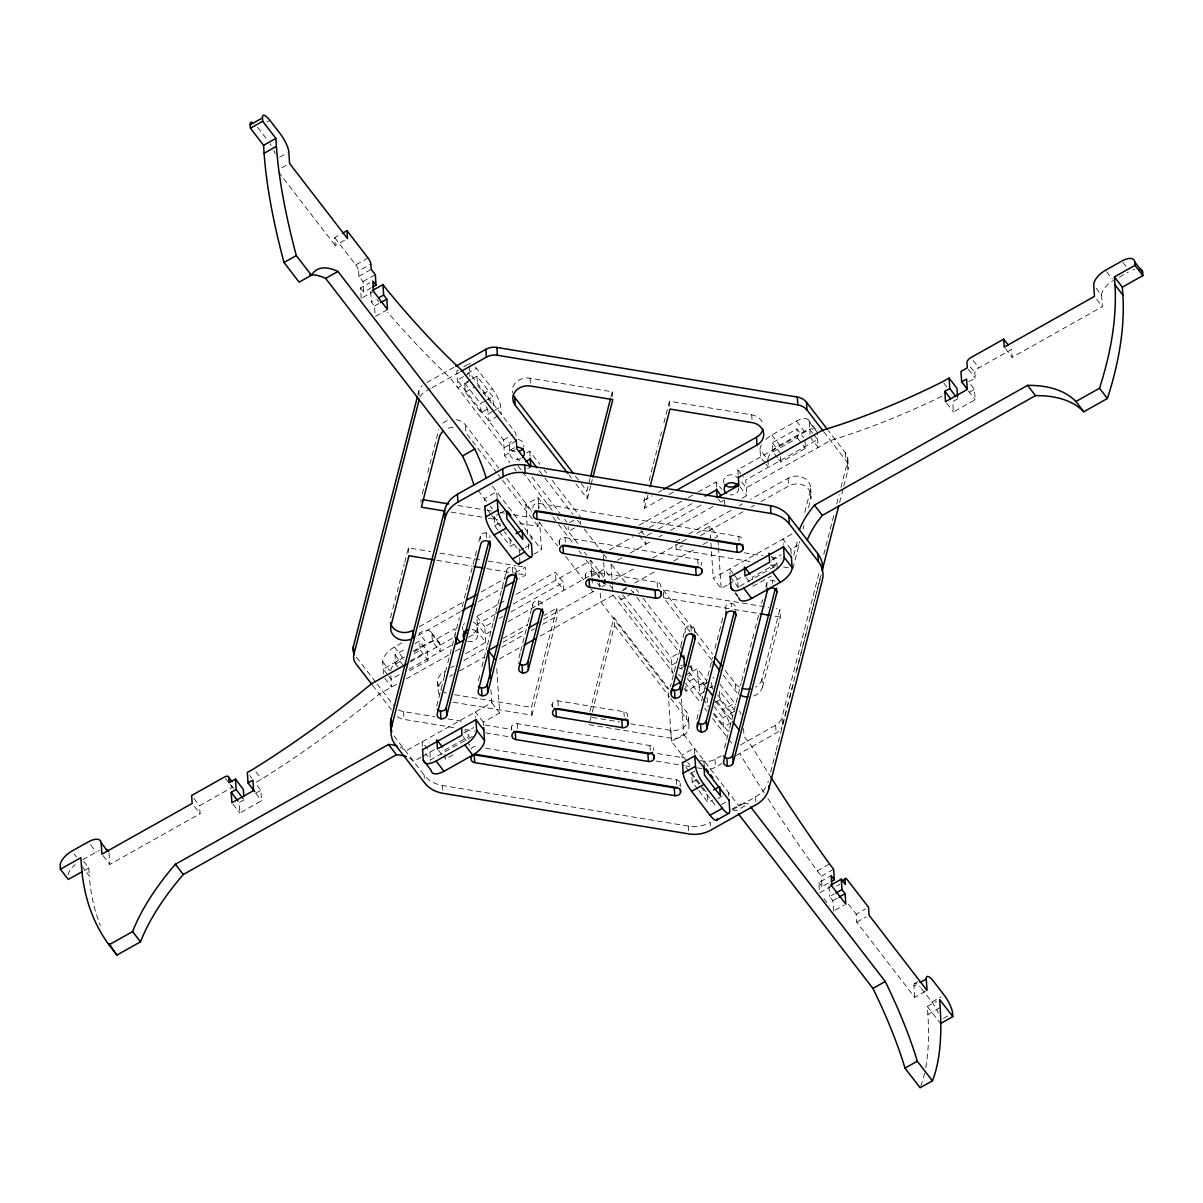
<?xml version="1.0" encoding="UTF-8"?>
<svg xmlns="http://www.w3.org/2000/svg" width="1203" height="1203" viewBox="0 0 1203 1203"><rect width="100%" height="100%" fill="white"/><g stroke="black" fill="none" stroke-linecap="round" stroke-linejoin="round"><path stroke-width="0.75" stroke-dasharray="5 3.75" d="M417.892 394.93L418.809 391.306A14.631 12.361 -3.8 0 1 422.283 385.561M390.524 617.801L392.358 610.628M392.825 608.838L404.298 564.042M404.764 562.252L408.434 547.921L430.674 551.591M422.268 493.982L425.486 481.441M427.787 472.478L438.809 429.471M436.704 706.116L447.366 664.537M447.832 662.733L459.426 617.53M462.208 606.688L476.568 550.643M478.884 541.606L480.283 536.177A4.872 4.12 -3.8 0 1 486.087 532.914A4.872 4.12 -3.8 0 1 489.801 537.756M479.576 675.8L477.711 683.063A4.872 4.12 -3.8 0 0 477.606 684.146M481.907 666.703L487.035 646.703M487.501 644.883L493.095 623.079M493.561 621.259L506.628 570.357A4.872 4.12 -3.8 0 1 512.418 567.094A4.872 4.12 -3.8 0 1 516.147 571.921M520.177 653.018L518.313 660.252A4.872 4.12 -3.8 0 0 518.282 661.861M520.643 651.214L527.591 624.071M528.057 622.267L532.703 604.177A4.872 4.12 -3.8 0 1 538.493 600.929A4.872 4.12 -3.8 0 1 542.222 605.756M453.29 702.236L531.891 715.214L531.365 707.394L556.809 608.207L543.771 615.53M575.921 483.937L587.38 498.809L586.869 490.989L590.102 478.358M610.913 397.216L612.297 391.802L530.042 378.208A14.631 12.361 -3.8 0 0 512.538 392.81M531.891 715.214L557.32 616.026L556.809 608.207M587.38 498.809L590.628 486.192M591.079 484.388L592.477 478.974M589.906 711.424L613.951 617.65L669.003 689.048M662.477 498.177L644.537 508.252L644.011 500.433L646.327 491.41M649.109 480.583L657.891 446.328M658.357 444.524L661.59 431.892M663.906 422.885L669.454 401.246L751.71 414.824A14.631 12.361 -3.8 0 1 762.988 424.494M589.966 721.048L591.816 713.83M592.282 712.041L614.477 625.47L613.951 617.65M644.537 508.252L648.703 492.027M694.627 630.928A4.872 4.12 -3.8 0 0 690.898 626.086A4.872 4.12 -3.8 0 0 685.109 629.349L670.733 685.424A4.872 4.12 -3.8 0 0 670.688 687.033M696.808 719.259L699.138 710.161M701.469 701.078L712.657 657.439M714.988 648.357L723.379 615.62M724.537 747.995L729.168 729.92M729.635 728.116L741.228 682.913M741.68 681.109L754.672 630.492M755.123 628.688L759.304 612.417M761.619 603.38L762.552 599.756M765.8 587.109L766.717 583.485A4.872 4.12 -3.8 0 1 770.612 580.237A4.872 4.12 -3.8 0 1 775.589 581.966M753.589 696.026A14.631 12.361 -3.8 0 0 762.537 686.973L762.01 679.154L779.935 609.274L776.221 608.658M793.754 555.35L797.89 539.215M804.792 512.343L810.311 490.839A14.631 12.361 -3.8 0 0 804.356 478.162A14.631 12.361 -3.8 0 0 788.115 478.223L750.612 499.29M762.537 686.973L780.446 617.094L779.935 609.274M792.897 568.538L799.8 541.666M803.018 529.125L803.935 525.531M808.521 507.621L810.822 498.659L810.311 490.839M821.063 574.914L782.521 725.153L782.01 717.319L819.604 570.703M823.784 554.418L834.461 512.794M836.777 503.741L839.108 494.689M840.957 487.441L847.453 462.102A14.631 12.361 -3.8 0 0 845.468 452.824L828.281 430.524M839.619 502.508L843.333 488.027M843.799 486.223L847.98 469.922L847.453 462.102M770.627 772.04L775.755 752.07M776.206 750.266L789.243 699.424M789.709 697.62L793.905 681.274M796.702 670.387L807.408 628.628M810.19 617.74L820.912 575.981M266.78 122.044L269.863 120.315M279.592 157.247L287.276 152.931M281.878 167.773L289.577 163.458M344.449 240.359L335.216 245.547L334.69 237.593L339.306 234.991M334.69 237.593L355.757 264.931L368.073 258.013M371.396 287.712L363.697 292.028L363.005 281.592L358.93 276.299L358.569 270.961L370.87 264.043M358.93 276.299L371.231 269.382M363.005 281.592L375.321 274.675M361.231 298.359L360.539 287.923L369.772 282.735M362.78 297.487L373.531 291.442M387.501 309.562L375.201 316.464L374.509 306.043L371.336 301.938L375.953 299.352M374.509 306.043L379.11 303.442M426.794 382.524L453.937 367.261M463.756 366.78L469.907 363.321M430.509 388.554L425.727 391.246A14.631 12.361 -3.8 0 0 420.223 396.81M432.103 387.652L462.208 370.735M467.26 373.471L476.493 368.283L492.298 388.795A14.631 3.865 60.7 0 1 500.719 406.87L501.2 414.178M463.441 376.614L457.29 380.073L503.471 439.982L504.508 455.636L509.877 462.599M464.975 375.757L469.591 373.171L515.771 433.065L515.997 436.539M487.275 409.2L481.11 412.659L465.305 392.148L464.704 383.035L470.854 379.577M472.403 378.704L477.005 376.118L492.809 396.614L493.425 405.742L477.621 385.246L477.005 376.118M468.569 381.847L457.802 387.907L456.809 372.78A14.631 3.865 60.7 0 1 458.749 370.253M465.305 392.148L474.538 386.975M483.065 393.982L492.298 388.795M481.11 412.659L480.508 403.531L485.125 400.945M486.659 400.073L492.809 396.614M498.132 415.892L488.899 421.08L488.418 413.787L493.019 411.185M494.568 410.328L500.719 406.87M503.471 439.982L512.689 434.794M516.282 440.884L503.982 447.802L449.907 377.652A510.358 134.661 60.7 0 1 387.682 312.209M504.508 455.636L515.275 449.576M526.658 452.914L529.726 451.185L539.831 464.283M527.696 468.553L530.764 466.824M498.027 530.162L494.644 525.771L494.042 516.643L498.659 514.057M500.192 513.185L506.343 509.726M527.711 534.433L525.741 504.628L538.042 497.711L547.154 509.531M494.644 525.771L502.343 521.455M499.17 531.636L510.448 546.282L513.531 544.553M523.801 548.342L519.185 550.929L504.343 531.681M525.335 547.47L531.485 544.027M574.072 520.147L567.921 523.606L564.553 519.23M574.598 527.967L568.433 531.425L568.132 526.734M533.816 554.192L541.5 549.861L539.651 521.922M419.23 626.748L463.245 602.011M481.185 591.936L505.636 578.192M515.41 572.703L525.2 567.199L525.711 575.019L519.2 578.688M644.011 500.433L652.176 495.847M658.688 492.177L661.951 490.358M383.501 673.74L382.704 661.74A14.631 6.827 -37.6 0 1 394.494 647.003L403.712 641.816M765.74 439.471A14.631 6.827 -37.6 0 1 771.815 434.96L796.431 421.125A14.631 6.827 -37.6 0 1 809.243 422.042L817.153 432.298L818.16 447.411L810.251 437.17M418.118 635.485L460.508 611.665M478.433 601.59L502.899 587.846M668.988 494.508L673.875 491.756M397.877 666.883L395.607 663.951L395.005 654.823L405.772 648.778M415.005 643.59L419.621 640.988L427.516 651.244L428.118 660.372L409.667 670.748M777.454 457.772L772.943 451.907L772.341 442.779L796.942 428.96L803.724 437.742M413.155 651.199L426.99 643.425A14.631 6.827 -37.6 0 1 439.817 644.327L440.313 651.635L432.403 641.379L431.922 634.086A14.631 6.827 -37.6 0 0 419.095 633.169L426.99 643.425M767.965 458.869A14.631 6.827 -37.6 0 1 779.724 445.215L804.326 431.381A14.631 6.827 -37.6 0 1 816.596 430.509L808.702 420.253M404.434 657.109L383.186 669.033L387.697 674.898M414.238 651.59L455.08 628.643L455.501 634.898M465.576 653.665L485.771 642.327L477.862 632.071L476.824 616.417L498.117 604.462M499.756 603.53L506.313 599.846M516.132 594.327L555.44 572.237L563.35 582.493L563.861 590.312L555.966 580.057L555.44 572.237M639.109 525.23L686.612 498.523M688.251 497.606L696.447 493.004M698.086 492.087L716.101 481.967L721.74 489.29M738.176 474.959L737.83 469.741L809.739 429.336L813.123 433.742M395.607 663.951L403.306 659.635M414.073 653.575L420.223 650.116L419.621 640.988M772.943 451.907L797.559 438.087L796.942 428.96M410.599 660.748L427.516 651.244M409.847 662.176L455.606 636.462M495.365 614.116L477.335 624.252L485.245 634.492L491.801 630.808M513.38 603.996L590.823 560.478L605.094 578.974M609.47 549.997L633.244 536.643M642.913 531.2L637.996 533.967L637.785 530.839M649.455 527.531L692.041 503.591M399.261 674.703L391.095 679.289L388.825 676.357M409.065 669.184L453.26 644.357M485.771 642.327L484.719 626.673L492.914 622.071M499.471 618.387L502.749 616.553M510.929 611.951L563.35 582.493M647.019 535.47L651.936 532.718M658.477 529.034L701.063 505.095M468.553 637.304L477.862 632.071M778.582 459.23L780.852 462.163L805.454 448.328L804.852 439.2M82.827 859.649L96.24 852.1A14.631 6.827 -37.6 0 1 99.443 850.581M1119.361 277.156L1128.309 272.134M396.509 684.357L379.306 694.026A510.358 238.014 -37.6 0 1 261.577 779.123L255.216 782.702M406.313 678.853L453.696 652.221M455.335 651.304L461.877 647.635M508.177 621.605L598.733 570.718L599.425 581.154M617.38 560.252L622.131 557.575M630.056 553.124L650.808 541.455M659.003 536.854L662.282 535.019M670.462 530.418L713.048 506.478M721.244 501.877L724.522 500.042M591.861 576.117L604.177 569.199L612.071 579.455M742.116 498.268L746.777 495.651L745.74 479.997L817.634 439.591L814.251 435.2M103.052 855.619L109.819 864.401L200.059 813.694L199.533 805.739L232.344 787.303A4.872 2.271 -37.6 0 1 232.871 787.018M968.866 381.667L975.227 378.088L974.866 372.75A4.872 2.271 -37.6 0 1 978.791 367.832L1011.603 349.396L1012.129 357.351L1102.369 306.645L1101.617 295.246L1095.963 287.923M450.839 667.755L454.102 665.921M463.877 660.432L486.704 647.605M503.004 638.432L527.455 624.703M675.62 541.44L680.522 538.688M688.672 534.102L732.687 509.365M739.213 505.711L742.462 503.877M597.515 583.44L599.771 586.372L602.838 584.643M502.974 642.297L525.771 629.485M543.696 619.425L594.177 591.049M602.132 586.583L605.575 584.643M613.71 580.072L634.883 568.177M652.793 558.102L680.477 542.553M682.116 541.636L688.627 537.982M696.763 533.395L709.8 526.072L717.695 536.327L714.447 538.162M449.727 676.492L452.99 674.657M459.516 671.003L483.967 657.259M501.892 647.184L524.719 634.357M531.245 630.688L534.508 628.853M542.658 624.282L557.32 616.026M675.83 544.568L676.146 549.26L682.672 545.591M700.597 535.515L742.988 511.696M751.138 507.125L754.401 505.29M760.913 501.621L788.627 486.042A14.631 12.361 -3.8 0 1 804.882 485.982A14.631 12.361 -3.8 0 1 810.822 498.659M244.014 799.815L239.096 802.581L239.788 813.002L261.532 800.792L260.825 790.356L255.186 783.033M255.908 793.123L260.825 790.356M957.663 398.779L952.746 401.546L953.438 411.967L975.167 399.757L974.475 389.321L968.836 382.013M969.558 392.088L974.475 389.321M499.486 658.958L522.282 646.146M540.192 636.086L615.109 593.981M623.244 589.41L626.507 587.575M634.643 583.004L655.815 571.109M673.725 561.034L696.522 548.222M703.048 544.568L707.935 541.816M622.131 591.079L628.297 587.62M631.891 593.726L621.124 599.771L620.808 595.079M490.914 689.65L491.786 702.687L405.652 751.093A75.127 35.037 -37.6 0 0 399.907 746.973M727.123 585.139L721.168 588.493L713.259 578.237L791.935 534.027M421.02 757.153L413.561 761.349A75.127 35.037 -37.6 0 0 409.125 757.89M422.509 756.311L434.809 749.394M463.892 733.063L473.591 727.604M483.486 725.289L483.275 722.161L499.681 712.943L496.598 666.372M728.627 584.297L742.416 576.538M771.499 560.192L781.198 554.748M791.198 553.997L790.882 549.305L801.333 543.44M771.288 556.042L776.927 563.365L752.326 577.199L752.807 584.493M472.493 736.341L430.479 759.95L425.967 754.086M739.71 586.177L775.243 566.207M453.02 754.867L445.321 759.183L444.719 750.055L469.32 736.221L464.809 730.371M752.928 586.327L771.379 575.951M672.131 673.109L671.094 657.455L681.86 651.409M676.221 662.688L671.62 665.274L616.538 593.831M679.83 668.778L684.432 666.191M685.048 675.56L697.364 668.657L706.372 680.342M683.951 688.432L686.101 691.214L698.402 684.296L697.364 668.657M699.935 684.627L706.086 681.169M704.236 691.875L699.62 694.462L699.138 687.169L709.905 681.109M709.59 687.86L712.672 686.131M715.334 702.221L719.95 699.635L719.349 690.507L734.025 709.544M715.544 701.304L722.326 710.101L734.627 703.184A14.631 3.865 60.7 0 1 735.665 704.582M686.537 760.897L671.439 741.319L683.74 734.401L681.394 699.003M731.138 722.717L723.454 727.048L722.838 717.92L735.153 711.003M700.221 760.582L703.935 761.198A14.631 12.361 -3.8 0 0 714.943 759.319L721.334 755.725M740.492 744.958L775.619 725.214A14.631 12.361 -3.8 0 0 782.01 717.319M697.845 789.394L692.206 782.07L691.59 772.943L694.672 771.213M710.161 769.003A14.631 12.361 -3.8 0 0 715.469 767.138L721.86 763.544M736.221 755.469L776.146 733.048A14.631 12.361 -3.8 0 0 781.995 726.717M692.206 782.07L698.357 778.612M698.973 790.852L708.011 802.566L712.627 799.98M717.755 798.536L723.905 795.078M721.349 804.642L725.965 802.04M732.056 808.987L741.289 803.799M732.913 809.619L755.529 796.912A29.263 24.707 -3.8 0 0 767.243 784.251M767.815 798.536A510.358 134.661 60.7 0 0 817.258 870.897L829.559 863.98M828.175 883.167L822.025 886.626L821.333 876.19L833.634 869.288M831.859 886.04L819.559 892.957L818.867 882.521L831.168 875.619M836.702 886.01L839.784 884.28M833.514 911.077L832.822 900.641L829.664 896.536L834.28 893.949M832.822 900.641L837.438 898.039M835.062 910.205L844.28 905.017M925.483 991.287L914.716 997.332L856.762 922.16L856.235 914.205L865.468 909.017M856.762 922.16L865.995 916.972M914.761 983.407L917.829 981.678M914.716 997.332L913.949 985.949L918.566 983.362M921.333 988.37L931.874 1002.039L941.107 996.866M925.724 1067.662A595.32 157.082 60.7 0 0 927.889 1014.43L927.348 1006.475L936.581 1001.287M927.889 1014.43L940.19 1007.512M943.378 1018.4L952.596 1013.212M84.06 870.611L88.781 867.965L83.142 860.641M532.869 508.222A4.872 4.12 -3.8 0 1 538.703 503.35L738.732 536.388A4.872 4.12 -3.8 0 1 742.462 541.23M457.952 505.486L485.756 510.072M487.606 510.388L491.32 510.989M500.583 512.523L504.283 513.14M513.561 514.673L530.237 517.425M744.191 552.763L762.732 555.816M771.995 557.35L781.258 558.884M451.065 512.087L486.283 517.891M488.132 518.207L497.395 519.741M519.636 523.41L538.162 526.463L537.861 521.771M676.146 549.26L752.131 561.816M770.657 564.869L776.221 565.786M783.634 567.019L789.198 567.936M559.35 542.914A4.872 4.12 -3.8 0 1 565.034 537.53L697.71 559.44A4.872 4.12 -3.8 0 1 701.003 565.29M585.666 577.245A4.872 4.12 -3.8 0 1 586.267 572.899A4.872 4.12 -3.8 0 1 591.109 571.35L657.109 582.252A4.872 4.12 -3.8 0 1 660.402 588.102M439.952 553.124L480.719 559.846M488.132 561.079L515.937 565.666M517.786 565.981L525.2 567.199M690.071 632.026L663.695 597.816L663.169 589.981L768.807 607.44M436.764 560.327L471.967 566.147M486.794 568.598L516.448 573.485M518.298 573.801L525.711 575.019M663.695 597.816L732.266 609.139M734.116 609.44L760.07 613.725M774.897 616.177L780.446 617.094M552.463 706.717A4.872 4.12 -3.8 0 1 553.064 702.387A4.872 4.12 -3.8 0 1 557.906 700.823L623.906 711.725A4.872 4.12 -3.8 0 1 627.455 717.078M454.599 694.717L531.365 707.394M592.177 717.439L619.605 721.965M630.567 723.785L670.778 730.416A14.631 12.361 -3.8 0 0 685.905 725.108A14.631 12.361 -3.8 0 0 686.206 711.364L678.176 700.958M589.049 724.657L671.304 738.251A14.631 12.361 -3.8 0 0 686.432 732.928A14.631 12.361 -3.8 0 0 686.718 719.199L686.206 711.364M511.861 729.529A4.872 4.12 -3.8 0 1 512.463 725.198A4.872 4.12 -3.8 0 1 517.305 723.65L649.981 745.559A4.872 4.12 -3.8 0 1 653.71 750.386M398.283 709.755A14.631 12.361 -3.8 0 0 403.516 711.574L435.035 716.793M448.012 718.928L464.704 721.695M485.11 725.063L511.064 729.349M657.575 753.544L683.53 757.83M397.306 716.597A14.631 12.361 -3.8 0 0 404.028 719.409L455.952 727.98M465.23 729.514L474.493 731.048M485.621 732.883L509.726 736.868M656.236 761.063L684.056 765.649M685.905 765.965L689.62 766.567M697.033 767.8L702.597 768.717M485.561 748.221L676.327 779.724A4.872 4.12 -3.8 0 1 679.62 785.589M394.103 735.995A29.263 24.707 -3.8 0 0 395.08 737.379L424.133 775.063A29.263 24.707 -3.8 0 0 442.509 785.514L688.266 826.1A29.263 24.707 -3.8 0 0 710.296 822.326L710.597 827.017M927.348 1006.475L940.52 1023.512M1123.031 262.51L1127.542 268.359M1106.625 271.728L1112.264 279.051M1096.73 299.321L1102.369 306.645M1005.362 348.554L1012.129 357.351M973.152 360.509L978.791 367.832M970.355 366.885L974.866 372.75M968.445 369.306L975.227 378.088M968.4 390.975L975.167 399.757M943.844 383.125L947.227 387.531M946.656 403.185L953.438 411.967M823.694 431.712L845.995 460.659A14.631 12.361 -3.8 0 1 847.98 469.922M796.431 421.125L804.326 431.381M797.559 438.087L802.07 443.937M803.198 445.411L805.454 448.328M771.815 434.96L779.724 445.215M772.341 442.779L780.236 453.035M761.424 444.854A14.631 6.827 -37.6 0 0 760.025 449.696L767.935 459.952L768.416 467.245L766.161 464.328M765.033 462.854L760.522 457.005L760.025 449.696M737.83 469.741L743.484 477.065M741.74 481.967L746.251 487.816L830.461 440.509A510.358 238.014 -37.6 0 0 943.317 395.531M790.882 549.305L782.988 539.049L783.348 544.523M740.01 486.854L746.777 495.651M771.89 565.169L774.146 568.102M718.266 499.08L720.522 501.997M746.161 577.53L749.544 581.936M733.048 573.41L729.665 569.019L730.026 574.493M734.176 574.869L737.574 579.26L738.176 588.387M730.191 576.838L738.086 587.094M640.868 530.538L644.252 534.929M639.124 535.425L645.891 544.222L645.379 536.403M575.395 476.117L579.981 482.057M581.139 483.546L586.869 490.989M663.169 589.981L712.477 653.951M725.093 670.327L735.424 683.71A14.631 12.361 -3.8 0 0 739.379 687.108M569.034 475.005L571.335 477.982M698.101 642.447L711.86 660.297M723.319 675.169L735.935 691.53A14.631 12.361 -3.8 0 0 737.71 693.394M719.95 684.146L734.627 703.184M544.312 470.102L546.568 473.02M552.177 480.298L580.222 516.688M636.267 589.395L638.522 592.312M643.004 598.132L682.281 649.079M710.868 686.191L713.123 689.108M717.635 694.958L732.266 713.95M719.95 699.635L732.371 715.74M539.23 470.644L543.711 476.478M544.839 477.922L572.884 514.328M577.38 520.147L579.62 523.049M584.177 528.974L599.064 548.282M603.65 554.222L606.523 557.951M611.665 564.628L625.41 582.463M631.139 589.891L633.425 592.853L633.004 586.598M636.793 597.229L679.424 652.537M705.77 686.702L697.875 676.477L685.575 683.394L700.221 702.387M717.018 701.319L731.665 720.311M688.733 671.755L698.402 684.296M464.704 383.035L480.508 403.531M713.815 706.206L722.838 717.92M519.666 461.005L517.425 458.087L517.651 461.576M532.012 477.02L560.072 513.41M622.838 594.853L671.094 657.455M687.289 678.477L701.951 697.484M703.078 698.943L708.702 706.251M714.341 713.559L728.973 732.552M713.289 713.86L723.454 727.048M257.562 127.232L267.036 139.533M517.952 465.922L521.305 470.283M522.433 471.741L552.733 511.049M557.215 516.869L559.455 519.786M563.951 525.606L578.748 544.794M584.478 552.222L586.763 555.2M609.665 584.914L611.951 587.891M704.717 708.221L706.973 711.153M712.597 718.462L731.755 743.289M552.839 516.914L557.395 522.824M558.538 524.297L574.478 544.974M579.034 550.884L581.305 553.831M585.861 559.741L600.658 578.944M613.109 595.109L673.454 673.379M514.162 468.162L516.313 470.959M848.476 904.13L856.235 914.205M278.404 171.834L335.216 245.547M817.258 870.897L821.333 876.19M360.539 287.923L363.697 292.028M818.867 882.521L822.025 886.626M456.208 419.697A14.631 12.361 -3.8 0 1 465.411 424.93L498.659 468.072M506.689 478.478L531.921 511.215M525.741 504.628L531.425 512.012M539.395 522.343L557.621 545.982M565.59 556.312L583.801 579.951M590.628 588.808L592.914 591.771M496.884 472.914L465.922 432.749L465.411 424.93M498.027 474.403L501.471 478.869M502.613 480.358L533.576 520.523M534.734 522.012L538.162 526.463M614.477 625.47L669.515 696.883M670.673 698.372L686.718 719.199M823.86 898.536L829.228 905.498M492.508 486.298L541.5 549.861M683.74 734.401L739.063 806.16A75.127 19.819 60.7 0 1 748.356 803.92L736.056 810.837A75.127 19.819 60.7 0 0 732.101 809.965M478.102 490.478L488.989 504.613M490.132 506.087L492.418 509.049M687.68 762.386L689.966 765.349M494.042 516.643L500.809 525.425M691.59 772.943L701.755 786.115M702.883 787.589L707.394 793.439L708.011 802.566M487.23 509.471L490.644 513.922M491.786 515.395L503.2 530.207M685.921 767.243L689.349 771.694M690.492 773.168L716.747 807.228M476.824 616.417L484.719 626.673M491.786 702.687L499.681 712.943M431.366 632.297L439.26 642.537M431.922 634.086L439.817 644.327M483.275 722.161L475.38 711.905L475.741 717.394M420.223 650.116L428.118 660.372M394.494 647.003L402.388 657.259A14.631 6.827 -37.6 0 0 390.644 670.913M463.155 736.567L469.937 745.349M395.005 654.823L402.915 665.079M382.704 661.74L389.471 670.522M384.84 678.327L391.607 687.108L390.825 675.349M438.554 750.401L444.193 757.725M427.712 749.198L422.058 741.875L422.479 748.131M356.494 657.289L375.983 682.567M377.125 684.056L394.313 706.356M372.524 685.244L391.396 709.725M255.938 771.8L261.577 779.123M249.577 775.379L251.833 778.296M255.878 793.469L261.532 800.792M231.322 785.634L233.577 788.551M225.562 778.521L228.946 782.912M230.074 784.371L232.344 787.303M233.021 804.221L239.788 813.002M193.878 798.416L199.533 805.739M194.405 806.371L200.059 813.694M90.601 844.777L96.24 852.1M74.195 853.995L76.451 856.927M81.413 865.679L89.323 875.919A595.32 277.637 -37.6 0 0 100.36 925.468M847.784 458.884L848.295 466.704M845.468 452.824L845.995 460.659M809.243 422.042L810.04 434.042M810.642 488.418L811.153 496.237M828.972 886.115L829.664 896.536M788.115 478.223L788.627 486.042M780.476 456.689L780.852 462.163M776.927 563.365L777.288 568.839M772.521 580.222L772.732 583.365M766.717 583.485L766.928 586.613M775.619 725.214L776.146 733.048M751.71 414.824L752.025 419.516M738.732 536.388L739.048 541.079M755.529 796.912L755.845 801.604M743.529 728.552L744.055 736.386L751.95 746.627A510.358 134.661 60.7 0 0 770.943 777.288M725.92 609.665L725.71 606.538A4.872 4.12 -3.8 0 1 731.499 603.274L731.92 609.53M724.582 500.899L725.033 507.861M735.424 683.71L735.935 691.53M716.101 481.967L716.447 487.17M717.95 540.057L718.311 545.651M718.447 547.5L721.168 588.493M728.522 792.491L728.762 796.145M709.8 526.072L710.793 540.974M710.913 542.839L713.259 578.237M711.92 687.545L711.439 680.251A14.631 3.865 60.7 0 1 711.439 679.319M714.943 759.319L715.469 767.138M707.033 697.409L707.65 706.537M697.71 559.44L698.131 565.696M703.935 761.198L704.251 765.89M694.732 629.846L694.943 632.989M690.898 626.086L691.319 632.357M691.74 665.755L692.056 670.447M694.642 753.544L694.281 748.071L681.981 754.988L682.296 759.679M685.109 629.349L685.319 632.477M669.454 401.246L669.876 407.501M688.522 718.236L689.033 726.056M685.755 685.996L686.101 691.214M688.266 826.1L688.567 830.792M680.161 783.484L680.372 786.627M676.327 779.724L676.642 784.431M670.778 730.416L671.304 738.251M671.439 741.319L667.981 689.154L600.808 602.011L600.117 591.59M657.109 582.252L657.53 588.508M649.981 745.559L650.297 750.251M612.297 391.802L612.613 396.494M623.906 711.725L624.327 717.996M611.034 563.816L612.417 584.673M612.538 586.402L612.883 591.62M603.244 555.29L603.59 560.508M603.711 562.252L604.868 579.635M599.545 582.899L599.771 586.372M590.823 560.478L592.447 584.808M591.109 571.35L591.53 577.62M585.32 574.613L585.515 577.741M580.538 521.38L580.748 524.508M565.034 537.53L565.35 542.222M559.23 540.779L559.44 543.921M559.124 541.861L559.335 544.989M557.906 700.823L558.327 707.093M538.703 503.35L539.004 508.042M552.117 704.086L552.312 707.214M538.042 497.711L538.779 508.884M530.042 378.208L530.358 382.915M529.726 451.185L530.147 457.441M538.493 600.929L538.809 605.62M530.974 536.192L531.215 539.846M532.703 604.177L532.899 607.304M528.343 543.741L528.824 551.2M519.034 548.583L519.516 555.891M519.636 557.711L519.876 561.365M509.29 446.012L509.816 453.832M512.418 567.094L512.839 573.35M509.967 538.974L510.448 546.282M517.305 723.65L517.726 729.905M506.628 570.357L506.824 573.485M497.14 498.027L496.734 491.771L484.418 498.689L484.794 504.162M511.501 726.898L511.711 730.041M486.087 532.914L486.388 537.621M469.11 365.862L469.802 376.298M480.283 536.177L480.493 539.305M477.215 627.229L477.726 635.049M444.629 676.116L444.313 671.424A14.631 12.361 -3.8 0 0 441.696 690.447M418.809 391.306L419.125 395.998M437.606 681.725L438.118 689.545M442.509 785.514L442.824 790.206M420.885 499.365L421.095 502.493M429.967 752.131L430.569 761.258M424.133 775.063L424.343 778.191M408.434 547.921L408.749 552.613M403.516 711.574L404.028 719.409M370.644 291.502L371.336 301.938M109.067 853.002L109.819 864.401M88.781 867.965L89.323 875.919M768.296 781.123A29.263 24.707 -3.8 0 1 767.83 782.702M731.499 603.274A4.872 4.12 -3.8 0 1 735.228 608.116M470.929 748.928A4.872 4.12 -3.8 0 1 476.298 746.687M448.268 428.253A14.631 12.361 -3.8 0 1 453.892 427.291M521.064 458.523A7.323 6.18 -3.8 0 1 510.508 456.163A7.323 6.18 -3.8 0 1 514.899 447.561M439.125 694.281A14.631 12.361 -3.8 0 1 442.584 680.793M738.747 488.373A7.323 6.18 -3.8 0 1 729.875 494.869M689.665 666.206A7.323 6.18 -3.8 0 1 688.702 675.996M681.394 676.432A7.323 6.18 -3.8 0 1 678.597 674.327M680.793 665.755A7.323 6.18 -3.8 0 1 682.522 665.033M471.982 629.41A7.323 6.18 -3.8 0 1 477.305 637.44A7.323 6.18 -3.8 0 1 467.08 641.034M442.945 423.125A14.631 12.361 -3.8 0 1 447.757 420.433M518.147 439.516A7.323 6.18 -3.8 0 1 523.741 446.764M515.034 451.651A7.323 6.18 -3.8 0 1 509.395 446.809A7.323 6.18 -3.8 0 1 512.643 440.448M762.01 679.154A14.631 12.361 -3.8 0 1 755.619 687.048M446.373 693.108A14.631 12.361 -3.8 0 1 443.877 691.981M723.95 482.989A7.323 6.18 -3.8 0 1 727.8 475.441A7.323 6.18 -3.8 0 1 737.063 477.516M690.717 665.77A7.323 6.18 -3.8 0 1 689.635 667.109M682.672 669.124A7.323 6.18 -3.8 0 1 679.304 667.725M473.26 622.101A7.323 6.18 -3.8 0 1 477.05 628.838A7.323 6.18 -3.8 0 1 470.253 633.816M462.944 629.665A7.323 6.18 -3.8 0 1 462.764 626.477M463.411 624.943A7.323 6.18 -3.8 0 1 464.493 623.605M68.09 874.972A14.631 6.827 -37.6 0 1 75.172 864.566M1101.617 295.246A14.631 6.827 -37.6 0 1 1113.392 280.51M1133 269.773A14.631 6.827 -37.6 0 1 1134.549 269.246M699.138 687.169A14.631 3.865 60.7 0 1 705.499 688.327M739.544 711.033A14.631 3.865 60.7 0 1 741.108 714.371M469.245 364.193A14.631 3.865 60.7 0 1 470.418 363.216M475.471 367.02A14.631 3.865 60.7 0 1 476.493 368.283M270.149 143.819A14.631 3.865 60.7 0 1 271.156 145.413M273.833 150.435A14.631 3.865 60.7 0 1 275.201 153.683M712.762 677.605A14.631 3.865 60.7 0 1 714.116 678.056M924.596 1073.106A595.32 157.082 60.7 0 1 920.115 1087.753M379.065 302.013A510.358 134.661 60.7 0 1 376.9 299.427M486.463 406.9A14.631 3.865 60.7 0 1 488.418 413.787M355.757 264.931A4.872 1.293 60.7 0 1 358.569 270.961M764.131 792.822A510.358 134.661 60.7 0 1 739.65 753.544M722.326 710.101A14.631 3.865 60.7 0 1 729.95 724.401M931.874 1002.039A14.631 3.865 60.7 0 1 938.34 1013.242M913.949 985.949A14.631 3.865 60.7 0 1 920.31 987.107"/><path stroke-width="1.5" d="M371.907 684.447L355.862 663.62A14.631 12.361 -3.8 0 1 353.893 654.357L353.366 646.522L417.426 396.734M353.893 654.357L419.336 399.125M410.674 639.379A14.631 12.361 -3.8 0 1 395.847 637.575A14.631 12.361 -3.8 0 1 391.035 625.62L408.96 555.741L433.05 559.711M391.832 731.589A29.263 24.707 -3.8 0 1 391.11 718.823L444.644 510.057A29.263 24.707 -3.8 0 1 457.426 494.268L502.659 468.854A29.263 24.707 -3.8 0 1 524.688 465.08L770.431 505.666A29.263 24.707 -3.8 0 1 788.822 516.117L817.875 553.801A29.263 24.707 -3.8 0 1 822.175 570.748M817.875 553.801L818.386 561.621A29.263 24.707 -3.8 0 1 822.356 580.177L768.822 788.942A29.263 24.707 -3.8 0 1 756.04 804.732L710.808 830.145A29.263 24.707 -3.8 0 1 688.778 833.92L443.035 793.333A29.263 24.707 -3.8 0 1 424.659 782.882L395.607 745.198A29.263 24.707 -3.8 0 1 391.637 726.642L445.17 517.876L444.644 510.057M446.749 715.514L490.328 545.576A4.872 4.12 -3.8 0 0 486.598 540.749A4.872 4.12 -3.8 0 0 480.794 543.997L437.215 713.935A4.872 4.12 -3.8 0 0 440.945 718.777A4.872 4.12 -3.8 0 0 446.749 715.514L446.223 707.695L488.884 541.365M487.756 692.462L516.673 579.756A4.872 4.12 -3.8 0 0 512.944 574.914A4.872 4.12 -3.8 0 0 507.14 578.177L478.238 690.883A4.872 4.12 -3.8 0 0 481.967 695.725A4.872 4.12 -3.8 0 0 487.756 692.462L487.245 684.642L515.681 573.741M528.358 669.65L542.748 613.575A4.872 4.12 -3.8 0 0 539.019 608.748A4.872 4.12 -3.8 0 0 533.215 612.011L518.839 668.071A4.872 4.12 -3.8 0 0 522.568 672.913A4.872 4.12 -3.8 0 0 528.358 669.65L527.846 661.83L541.29 609.365M590.568 476.568L610.447 399.02M592.929 477.17L612.823 399.622L530.553 386.043A14.631 12.361 -3.8 0 0 515.44 391.351A14.631 12.361 -3.8 0 0 515.14 405.095L567.891 473.516M650.086 486.613L669.981 409.065L752.236 422.644A14.631 12.361 -3.8 0 1 763.514 432.328A14.631 12.361 -3.8 0 1 757.018 445.035L677.139 489.937M671.244 693.244L685.62 637.169A4.872 4.12 -3.8 0 1 691.424 633.921A4.872 4.12 -3.8 0 1 695.154 638.748L680.778 694.823A4.872 4.12 -3.8 0 1 674.973 698.086A4.872 4.12 -3.8 0 1 671.244 693.244L671.033 690.116M680.778 694.823L680.251 687.003L693.695 634.537M735.439 611.244L735.755 615.936L706.853 728.642A4.872 4.12 -3.8 0 1 701.048 731.905A4.872 4.12 -3.8 0 1 697.319 727.078L726.221 614.357L726.01 611.229M706.853 728.642L706.326 720.823L734.296 611.741M767.033 588.177L767.243 591.305L723.665 761.243A4.872 4.12 -3.8 0 0 727.394 766.085A4.872 4.12 -3.8 0 0 733.183 762.822L776.762 592.884L776.446 588.192M733.183 762.822L732.672 755.003L775.318 588.673M822.446 569.485L838.702 506.132M799.394 529.831A75.127 35.037 -37.6 0 1 814.446 505.14L1027.573 385.381L1035.482 395.622A191.954 89.518 -37.6 0 1 1083.828 411.742L1107.407 398.494L1099.497 388.238A595.32 277.637 -37.6 0 0 1114.97 284.87L1114.444 276.916L1134.955 265.337L1134.73 261.953A14.631 6.827 -37.6 0 0 1121.903 261.036L1105.497 270.269A14.631 6.827 -37.6 0 0 1093.707 285.006L1094.459 296.389L1004.234 347.096L1003.708 339.141L970.896 357.577A4.872 2.271 -37.6 0 0 966.971 362.494L967.317 367.832L960.956 371.411L961.663 381.847L967.302 389.171M1107.407 398.494A595.32 277.637 -37.6 0 0 1122.88 295.111L1122.339 287.171L1142.85 275.592L1142.624 272.209L1134.73 261.953M486.192 478.102A75.127 19.819 60.7 0 0 474.809 449.05L337.938 271.472A191.954 50.646 60.7 0 0 311.442 275.231L299.141 282.134L283.998 262.495A595.32 157.082 60.7 0 1 264.104 153.277L263.577 145.322L250.404 128.195L250.179 124.796L262.48 117.894A14.631 3.865 60.7 0 1 269.863 120.315L280.404 133.984A14.631 3.865 60.7 0 1 288.825 152.059L289.577 163.458L347.532 238.63L346.99 230.675L342.389 233.277M250.404 128.195L262.705 121.277L262.48 117.894M263.577 145.322L275.878 138.405L262.705 121.277M264.104 153.277L276.404 146.36L275.878 138.405M283.998 262.495L296.299 255.577A595.32 157.082 60.7 0 1 276.404 146.36M309.622 275.006A191.954 50.646 60.7 0 1 325.637 278.389L337.938 271.472M372.93 286.84L376.013 285.111L375.321 274.675L371.231 269.382L370.87 264.043A4.872 1.293 60.7 0 0 368.073 258.013L346.99 230.675M372.193 290.645L382.96 284.6L387.035 289.893A510.358 134.661 60.7 0 0 462.208 370.735L516.282 440.884M379.035 297.622L383.652 295.021L382.96 284.6M380.659 302.585L386.81 299.126L383.652 295.021M455.546 366.374L485.877 349.321A14.631 12.361 -3.8 0 1 496.899 347.441L797.318 397.05A14.631 12.361 -3.8 0 1 806.506 402.283L827.138 429.035M460.854 371.501L486.403 357.141A14.631 12.361 -3.8 0 1 497.41 355.261L797.83 404.87A14.631 12.361 -3.8 0 1 807.033 410.103L823.078 430.915M325.637 278.389L462.508 455.967L474.809 449.05M525.636 461.591L530.252 459.005L536.974 467.741M445.17 517.876A29.263 24.707 -3.8 0 1 457.937 502.087L503.17 476.674A29.263 24.707 -3.8 0 1 525.2 472.899L770.958 513.486A29.263 24.707 -3.8 0 1 789.333 523.937L818.386 561.621M484.944 506.508L497.245 499.591L531.485 544.027M519.876 562.297A14.631 3.865 60.7 0 1 512.493 558.944L494.057 535.019A14.631 3.865 60.7 0 1 485.636 516.944L497.937 510.027L497.215 499.08M494.057 535.019L506.358 528.102L524.794 552.027A14.631 3.865 60.7 0 0 532.177 554.448L531.455 543.5M515.997 533.696L522.147 530.237L522.749 539.365L506.944 518.854L506.463 511.561M512.493 558.944L524.794 552.027M519.079 563.906L531.38 556.989M466.508 600.177L476.283 594.688M507.26 577.275L512.162 574.523M663.575 489.441L756.507 437.215A14.631 12.361 -3.8 0 0 762.897 429.321M462.132 610.748L473.546 604.342M504.523 586.929L514.313 581.44M406.584 664.011L371.396 683.785A510.358 238.014 -37.6 0 1 253.668 768.867L247.322 772.446L248.013 782.867L254.78 791.664M497.004 613.199L508.463 606.763M705.153 496.222L716.612 489.786L721.138 495.636M738.356 477.576L822.551 430.253A510.358 238.014 -37.6 0 0 942.716 381.667L949.077 378.088L956.971 388.343L957.543 397.035M463.892 639.921L456.117 644.282L455.666 637.334M243.788 796.326L243.322 789.379L235.427 779.123L229.066 782.702L228.705 777.349A4.872 2.271 -37.6 0 0 224.435 777.048L191.623 795.484L192.149 803.439L101.924 854.145L101.157 842.762A14.631 6.827 -37.6 0 0 88.345 841.844L71.939 851.062A14.631 6.827 -37.6 0 0 60.15 865.799L60.376 869.198L68.27 879.453L82.481 871.498M248.013 782.867L252.931 780.115L253.622 790.536L231.893 802.762L231.187 792.326L236.119 789.559L235.427 779.123M961.663 381.847L966.58 379.08L967.272 389.501L945.528 401.727L944.836 391.291L949.769 388.524L949.077 378.088M490.177 678.477L488.328 650.537L498.087 645.049M529.034 627.665L538.809 622.162M523.906 645.229L535.305 638.823M406.403 756.627A75.127 35.037 -37.6 0 0 396.419 754.747L183.292 874.506A191.954 89.518 -37.6 0 0 140.495 941.844L116.917 955.092L109.007 944.836L132.586 931.588A191.954 89.518 -37.6 0 1 175.397 864.25L388.524 744.492A75.127 35.037 -37.6 0 1 397.02 745.86M807.288 540.087A75.127 35.037 -37.6 0 1 822.356 515.395L1035.482 395.622M422.584 749.695L475.892 719.74L483.801 729.98M730.191 576.838L783.499 546.869L791.409 557.124M422.539 749.168L423.276 760.131A14.631 6.827 -37.6 0 0 436.103 761.033L464.809 744.898A14.631 6.827 -37.6 0 0 476.599 730.161L475.862 719.214M730.146 576.312L730.883 587.275A14.631 6.827 -37.6 0 0 743.71 588.177L772.416 572.042A14.631 6.827 -37.6 0 0 784.191 557.305L783.469 546.357M1027.573 385.381A191.954 89.518 -37.6 0 1 1075.918 401.486L1099.497 388.238M423.276 760.131L431.17 770.386A14.631 6.827 -37.6 0 0 443.997 771.288L472.704 755.153A14.631 6.827 -37.6 0 0 484.493 740.416L483.651 727.635M738.777 597.515A14.631 6.827 -37.6 0 0 751.604 598.432L780.311 582.297A14.631 6.827 -37.6 0 0 792.1 567.56L791.379 556.613M672.597 686.567L680.281 682.236L675.725 676.342M682.492 762.807L694.808 755.89L729.048 800.311M717.439 818.596A14.631 3.865 60.7 0 1 710.056 815.228L691.605 791.303A14.631 3.865 60.7 0 1 683.184 773.228L695.499 766.326L694.763 755.364M691.605 791.303L703.92 784.401L722.356 808.311A14.631 3.865 60.7 0 0 729.74 810.747L729.003 799.784M713.544 789.98L719.71 786.521L720.311 795.649L704.507 775.153L703.905 766.025M710.056 815.228L722.356 808.311M716.627 820.19L728.943 813.288M831.258 881.438L834.326 879.709L833.634 869.288L829.559 863.98A510.358 134.661 60.7 0 1 770.943 777.288M830.506 885.243L841.273 879.198L845.363 884.491L845.002 879.137A4.872 1.293 60.7 0 1 847.468 879.949L868.536 907.288L869.062 915.242L927.017 990.43L926.265 979.031A14.631 3.865 60.7 0 1 933.648 981.468L944.175 995.137A14.631 3.865 60.7 0 1 952.596 1013.212L952.821 1016.595L940.52 1023.512M841.935 880.867L845.002 879.137M835.814 893.077L841.965 889.619L841.273 879.198M838.987 897.182L845.138 893.724L841.965 889.619M872.927 988.415L885.243 981.498A191.954 50.646 60.7 0 1 917.272 1061.196L932.415 1080.835L920.115 1087.753L904.972 1068.114A191.954 50.646 60.7 0 0 872.927 988.415L738.341 813.799M920.115 982.49L926.265 979.031M904.972 1068.114L917.272 1061.196M60.376 869.198L80.887 857.724L81.413 865.679A595.32 277.637 -37.6 0 0 109.007 944.836M534.884 510.839A4.872 4.12 -3.8 0 0 536.628 511.44L736.657 544.478A4.872 4.12 -3.8 0 0 740.326 543.861M422.749 499.666L448.689 503.952M742.973 549.049A4.872 4.12 -3.8 0 0 739.244 544.222L539.215 511.17A4.872 4.12 -3.8 0 0 533.41 514.433A4.872 4.12 -3.8 0 0 537.139 519.275L737.168 552.312A4.872 4.12 -3.8 0 0 742.973 549.049L742.657 544.357M443.651 510.854L421.411 507.185L439.336 437.306A14.631 12.361 -3.8 0 1 443.471 430.96M562.342 545.485A4.872 4.12 -3.8 0 0 562.959 545.621L695.635 567.53A4.872 4.12 -3.8 0 0 698.748 567.169M701.966 572.102A4.872 4.12 -3.8 0 0 698.236 567.26L565.56 545.35A4.872 4.12 -3.8 0 0 559.756 548.613A4.872 4.12 -3.8 0 0 563.485 553.44L696.161 575.35A4.872 4.12 -3.8 0 0 701.966 572.102L701.755 568.959M588.417 579.305A4.872 4.12 -3.8 0 0 589.034 579.44L655.034 590.342A4.872 4.12 -3.8 0 0 658.703 589.726M473.832 566.448L483.095 567.981M760.07 613.725L769.334 615.259M661.364 594.914A4.872 4.12 -3.8 0 0 657.635 590.071L591.635 579.184A4.872 4.12 -3.8 0 0 585.831 582.432A4.872 4.12 -3.8 0 0 589.56 587.275L655.56 598.177A4.872 4.12 -3.8 0 0 661.364 594.914L661.154 591.786M554.087 708.311A4.872 4.12 -3.8 0 0 555.831 708.928L621.831 719.815A4.872 4.12 -3.8 0 0 626.026 718.868M628.161 724.386A4.872 4.12 -3.8 0 0 624.432 719.559L558.433 708.657A4.872 4.12 -3.8 0 0 552.628 711.905A4.872 4.12 -3.8 0 0 556.357 716.747L622.357 727.65A4.872 4.12 -3.8 0 0 628.161 724.386L627.846 719.695M514.042 731.394A4.872 4.12 -3.8 0 0 515.23 731.74L647.906 753.649A4.872 4.12 -3.8 0 0 652.552 752.311M654.237 758.221A4.872 4.12 -3.8 0 0 650.507 753.379L517.831 731.469A4.872 4.12 -3.8 0 0 512.027 734.732A4.872 4.12 -3.8 0 0 515.756 739.559L648.432 761.469A4.872 4.12 -3.8 0 0 654.237 758.221L654.026 755.093M473.606 754.642A4.872 4.12 -3.8 0 0 474.223 754.792L674.251 787.83A4.872 4.12 -3.8 0 0 677.364 787.469M680.567 792.386A4.872 4.12 -3.8 0 0 676.853 787.559L476.809 754.522A4.872 4.12 -3.8 0 0 471.02 757.77A4.872 4.12 -3.8 0 0 474.734 762.612L674.778 795.649A4.872 4.12 -3.8 0 0 680.567 792.386L680.357 789.258M952.821 1016.595L939.663 999.558L940.19 1007.512A595.32 157.082 60.7 0 1 932.415 1080.835M1134.955 265.337L1142.85 275.592M1114.444 276.916L1122.339 287.171M1114.97 284.87L1122.88 295.111M1075.918 401.486L1083.828 411.742M1003.708 339.141L1008.219 345.005M949.769 388.524L955.408 395.847M944.836 391.291L950.49 398.614M814.446 505.14L822.356 515.395M784.191 557.305L792.1 567.56M772.416 572.042L780.311 582.297M750.07 574.267L744.416 566.944L745.033 576.072L769.634 562.237L769.033 553.109M743.71 588.177L751.604 598.432M730.883 587.275L733.138 590.192M735.394 593.124L737.65 596.056M513.32 395.14A14.631 12.361 -3.8 0 0 514.628 397.261L573.109 473.14M714.777 656.928L721.665 665.861M691.214 633.515L693.514 636.492M713.003 661.785L719.89 670.703M600.207 549.771L602.508 552.733M680.552 653.996L683.921 658.357M706.883 688.161L712.522 695.469M732.792 721.77L739.544 730.537M376.013 285.111L372.84 281.006L373.531 291.442L387.501 309.562L386.81 299.126M834.326 879.709L831.168 875.619L831.859 886.04L845.829 904.16L845.138 893.724M601.801 580.417L604.071 583.38M750.642 806.882L885.243 981.498M507.471 511.2L510.854 515.591M706.161 768.958L708.417 771.875M710.672 774.807L712.928 777.74M296.299 255.577L311.442 275.231M488.328 650.537L495.095 659.319M456.734 637.921L460.117 642.312M476.599 730.161L484.493 740.416M464.809 744.898L472.704 755.153M442.463 747.123L436.809 739.8L437.426 748.928L462.027 735.108L461.546 727.8M436.103 761.033L443.997 771.288M388.524 744.492L396.419 754.747M228.705 777.349L232.104 781.755M236.119 789.559L242.886 798.341M231.187 792.326L237.968 801.108M175.397 864.25L183.292 874.506M101.157 842.762L107.939 851.544M132.586 931.588L140.495 941.844M806.506 402.283L807.033 410.103M797.318 397.05L797.83 404.87M788.822 516.117L789.333 523.937M770.431 505.666L770.958 513.486M756.507 437.215L757.018 445.035M768.612 785.815L768.822 788.942M738.296 476.704L738.883 485.395L717.138 497.606L716.567 488.914M736.657 544.478L737.168 552.312M726.868 758.251L727.394 766.085M695.635 567.53L696.161 575.35M694.943 635.62L695.154 638.748M700.522 724.086L701.048 731.905M697.108 723.95L697.319 727.078M683.74 655.755L684.432 666.191M680.281 682.236L680.657 687.83M682.462 762.281L683.184 773.228M674.447 690.251L674.973 698.086M674.251 787.83L674.778 795.649M655.034 590.342L655.56 598.177M647.906 753.649L648.432 761.469M621.831 719.815L622.357 727.65M604.868 579.635L605.094 583.109M589.034 579.44L589.56 587.275M562.959 545.621L563.485 553.44M555.831 708.928L556.357 716.747M536.628 511.44L537.139 519.275M542.433 608.883L542.748 613.575M530.192 458.132L530.764 466.824L516.809 448.719L516.237 440.027M524.688 465.08L525.2 472.899M514.628 397.261L515.14 405.095M516.358 575.049L516.673 579.756M522.042 665.079L522.568 672.913M496.899 347.441L497.41 355.261M502.659 468.854L503.17 476.674M515.23 731.74L515.756 739.559M485.877 349.321L486.403 357.141M490.012 540.884L490.328 545.576M484.914 505.982L485.636 516.944M481.441 687.905L481.967 695.725M457.426 494.268L457.937 502.087M474.223 754.792L474.734 762.612M440.433 710.943L440.945 718.777M413.231 638.237L412.704 630.417A14.631 12.361 -3.8 0 1 390.419 622.628M390.825 622.492L391.035 625.62M391.11 718.823L391.637 726.642M767.243 591.305A4.872 4.12 -3.8 0 1 773.033 588.056A4.872 4.12 -3.8 0 1 776.762 592.884M726.221 614.357A4.872 4.12 -3.8 0 1 732.025 611.094A4.872 4.12 -3.8 0 1 735.755 615.936M680.251 687.003A4.872 4.12 -3.8 0 1 676.657 690.191A4.872 4.12 -3.8 0 1 671.77 688.943M732.672 755.003A4.872 4.12 -3.8 0 1 728.447 758.296A4.872 4.12 -3.8 0 1 723.499 756.055M706.326 720.823A4.872 4.12 -3.8 0 1 702.432 724.071A4.872 4.12 -3.8 0 1 697.469 722.341M487.245 684.642A4.872 4.12 -3.8 0 1 483.35 687.89A4.872 4.12 -3.8 0 1 478.373 686.161M446.223 707.695A4.872 4.12 -3.8 0 1 442.328 710.943A4.872 4.12 -3.8 0 1 437.366 709.214M527.846 661.83A4.872 4.12 -3.8 0 1 523.952 665.079A4.872 4.12 -3.8 0 1 518.974 663.349M354.419 654.402A14.631 12.361 -3.8 0 1 353.366 646.522M516.764 447.23A7.323 6.18 -3.8 0 1 523.726 450.644A7.323 6.18 -3.8 0 1 522.523 457.456M747.98 696.988A14.631 12.361 -3.8 0 1 739.905 694.928M726.522 493.471A7.323 6.18 -3.8 0 1 727.484 483.681A7.323 6.18 -3.8 0 1 738.401 486.794M684.402 664.703A7.323 6.18 -3.8 0 1 686.296 664.808M464.268 638.928A7.323 6.18 -3.8 0 1 468.208 629.635M523.094 448.298A7.323 6.18 -3.8 0 1 518.824 451.426M750.311 688.913A14.631 12.361 -3.8 0 1 741.875 688.236M737.409 483.696A7.323 6.18 -3.8 0 1 724.762 484.433M466.553 633.214A7.323 6.18 -3.8 0 1 463.756 631.109M1139.767 268.87A14.631 6.827 -37.6 0 1 1142.624 272.209M116.917 955.092A595.32 277.637 -37.6 0 1 109.443 943.859M106.21 849.679A14.631 6.827 -37.6 0 1 108.511 851.228M506.358 528.102A14.631 3.865 60.7 0 1 497.937 510.027M462.508 455.967A75.127 19.819 60.7 0 1 473.892 485.02M250.179 124.796A14.631 3.865 60.7 0 1 252.119 122.27M703.92 784.401A14.631 3.865 60.7 0 1 695.499 766.326"/></g></svg>
